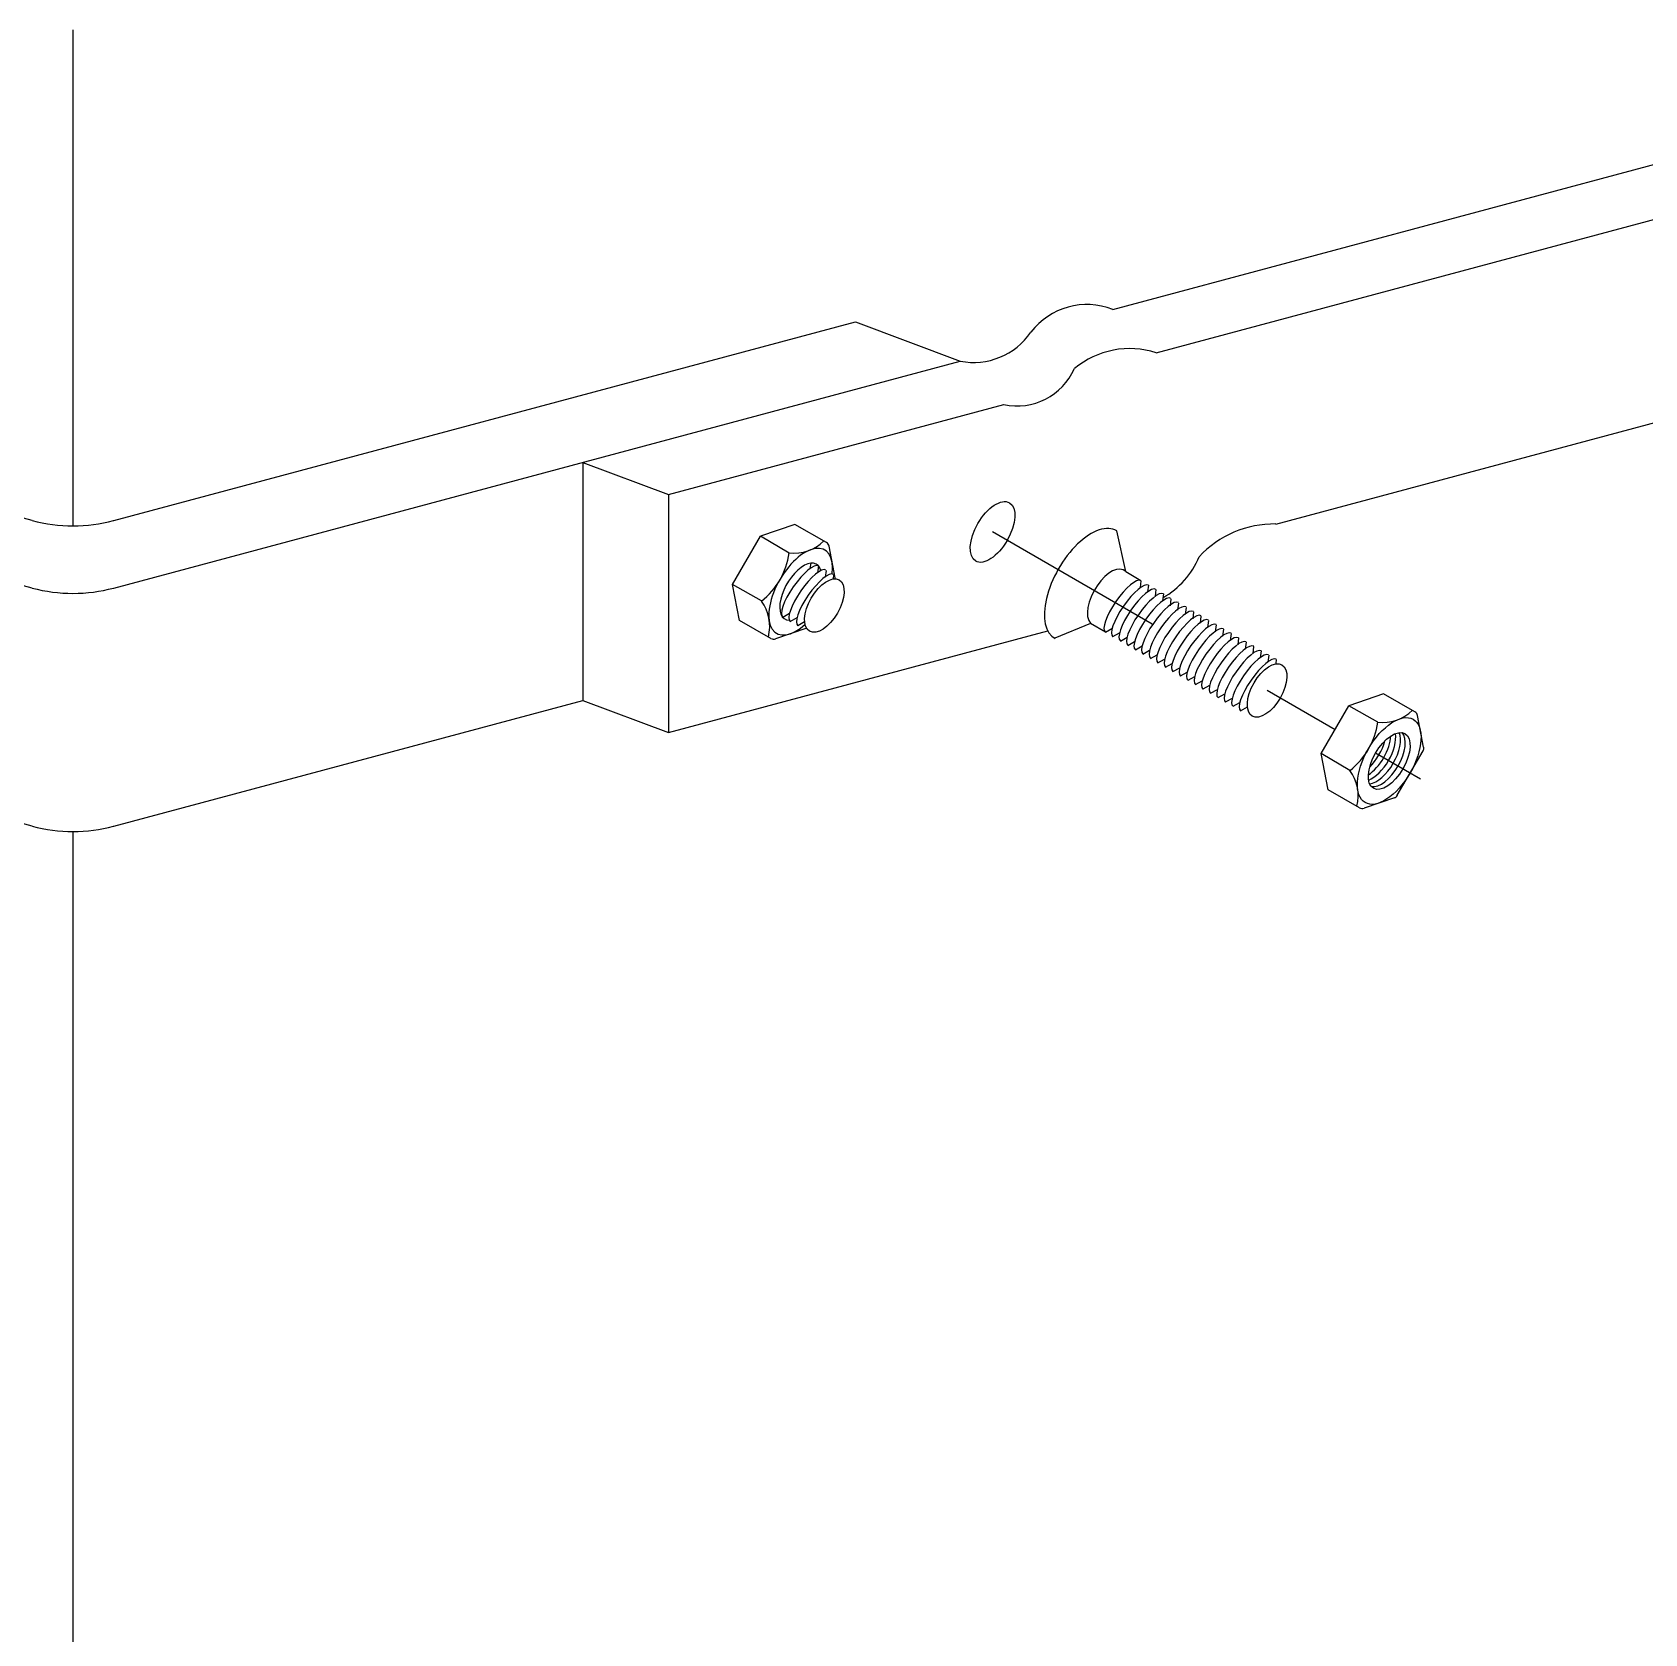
# Model space of a CAD drawing. Header units: millimetres. Extents: x -6155.1 to -6134.9, y -4399.5 to -4386.8.
# Drawn here: x -6144.864 to -6141.994, y -4395.27 to -4392.419 of the extents above; entities that cross this region are included whole.
import ezdxf

# ---------------------------------------------------------------- set-up
doc = ezdxf.new("R2010")
doc.units = ezdxf.units.MM
doc.header["$LTSCALE"] = 10
doc.linetypes.add('DASHDOT', pattern=[1, 0.5, -0.25, 0, -0.25])
doc.layers.add('Termotécnica', color=7, linetype='Continuous')

msp = doc.modelspace()

# ---------------------------------------------------------------- linework, layer by layer
at = {"layer": 'Termotécnica', "color": 2}
for p, q in [((-6142.9408, -4392.9126), (-6139.5879, -4392.0142)), ((-6142.8633, -4392.9899), (-6139.5501, -4392.1021)), ((-6144.8644, -4393.2887), (-6146.8464, -4392.7576)), ((-6142.6506, -4393.2947), (-6140.9479, -4392.8385)), ((-6144.8644, -4393.4087), (-6146.8464, -4392.8776)), ((-6144.7194, -4393.2887), (-6143.3989, -4392.9349)), ((-6143.3989, -4392.9349), (-6143.2122, -4393.0048)), ((-6144.7194, -4393.4087), (-6143.2122, -4393.0048)), ((-6144.8644, -4393.8327), (-6147.8992, -4393.0195)), ((-6143.7316, -4393.2421), (-6143.1346, -4393.0822)), ((-6143.8843, -4393.1849), (-6143.8843, -4393.6089)), ((-6143.8843, -4393.1849), (-6143.7316, -4393.2421)), ((-6143.7316, -4393.2421), (-6143.7316, -4393.6661)), ((-6143.5065, -4393.2953), (-6143.5682, -4393.3166)), ((-6143.4506, -4393.3275), (-6143.5065, -4393.2953)), ((-6143.6175, -4393.4021), (-6143.5682, -4393.3166)), ((-6143.5169, -4393.3463), (-6143.5682, -4393.3166)), ((-6142.9178, -4393.3794), (-6142.9337, -4393.307)), ((-6143.435, -4393.3903), (-6143.4458, -4393.3342)), ((-6143.4786, -4393.3646), (-6143.4798, -4393.3739)), ((-6143.4647, -4393.3694), (-6143.4663, -4393.3817)), ((-6143.4513, -4393.3772), (-6143.4529, -4393.3895)), ((-6143.4379, -4393.3849), (-6143.4388, -4393.392)), ((-6142.8907, -4393.3956), (-6142.9174, -4393.3797)), ((-6143.5662, -4393.4317), (-6143.6175, -4393.4021)), ((-6143.6052, -4393.4662), (-6143.6175, -4393.4021)), ((-6142.8907, -4393.3956), (-6142.8923, -4393.4079)), ((-6142.8773, -4393.4038), (-6142.8789, -4393.4156)), ((-6142.864, -4393.4111), (-6142.8656, -4393.4234)), ((-6142.8506, -4393.4188), (-6142.8522, -4393.4312)), ((-6142.8372, -4393.4278), (-6142.8388, -4393.4401)), ((-6142.8238, -4393.4355), (-6142.8254, -4393.4478)), ((-6142.8103, -4393.4431), (-6142.8119, -4393.4556)), ((-6143.5493, -4393.4985), (-6143.6052, -4393.4662)), ((-6143.5281, -4393.4603), (-6143.5161, -4393.4535)), ((-6143.5148, -4393.4681), (-6143.5027, -4393.4612)), ((-6143.5015, -4393.4754), (-6143.4894, -4393.4685)), ((-6142.9806, -4393.4716), (-6143.0442, -4393.4978)), ((-6142.9539, -4393.4875), (-6142.9806, -4393.4716)), ((-6142.7969, -4393.4508), (-6142.7985, -4393.4634)), ((-6142.7838, -4393.4589), (-6142.7854, -4393.4709)), ((-6142.7704, -4393.4666), (-6142.772, -4393.4787)), ((-6142.757, -4393.4743), (-6142.7586, -4393.4864)), ((-6143.7316, -4393.6661), (-6143.0561, -4393.4851)), ((-6143.4872, -4393.4806), (-6143.5411, -4393.4993)), ((-6142.9539, -4393.4875), (-6142.9422, -4393.4808)), ((-6142.9405, -4393.4952), (-6142.9288, -4393.4886)), ((-6142.9272, -4393.503), (-6142.9154, -4393.4963)), ((-6142.9138, -4393.5107), (-6142.902, -4393.504)), ((-6142.7436, -4393.4821), (-6142.7452, -4393.4941)), ((-6142.7302, -4393.4898), (-6142.7318, -4393.5019)), ((-6142.7168, -4393.4975), (-6142.7184, -4393.5096)), ((-6142.9004, -4393.5185), (-6142.8886, -4393.5118)), ((-6142.887, -4393.5262), (-6142.8752, -4393.5195)), ((-6142.8736, -4393.5339), (-6142.8618, -4393.5273)), ((-6142.7034, -4393.5053), (-6142.705, -4393.5173)), ((-6142.69, -4393.513), (-6142.6916, -4393.5251)), ((-6142.6765, -4393.5206), (-6142.6781, -4393.5328)), ((-6142.6631, -4393.5283), (-6142.6647, -4393.5406)), ((-6142.8603, -4393.5417), (-6142.8484, -4393.535)), ((-6142.8469, -4393.5495), (-6142.835, -4393.5427)), ((-6142.8336, -4393.5572), (-6142.8216, -4393.5505)), ((-6142.8202, -4393.565), (-6142.8082, -4393.5582)), ((-6142.6497, -4393.536), (-6142.6506, -4393.5431)), ((-6142.8068, -4393.5727), (-6142.7948, -4393.5659)), ((-6142.7935, -4393.5805), (-6142.7814, -4393.5737)), ((-6142.7801, -4393.5882), (-6142.768, -4393.5814)), ((-6142.7667, -4393.596), (-6142.7546, -4393.5891)), ((-6144.7194, -4393.8327), (-6143.8843, -4393.6089)), ((-6143.8843, -4393.6089), (-6143.7316, -4393.6661)), ((-6142.7533, -4393.6037), (-6142.7412, -4393.5969)), ((-6142.7399, -4393.6114), (-6142.7278, -4393.6046)), ((-6142.7266, -4393.6192), (-6142.7145, -4393.6123)), ((-6142.5698, -4393.7035), (-6142.5205, -4393.6181)), ((-6142.4588, -4393.5967), (-6142.5205, -4393.6181)), ((-6142.4692, -4393.6477), (-6142.5205, -4393.6181)), ((-6142.4029, -4393.629), (-6142.4588, -4393.5967)), ((-6142.7132, -4393.627), (-6142.7011, -4393.6201)), ((-6142.3874, -4393.6917), (-6142.3981, -4393.6357)), ((-6142.5575, -4393.7676), (-6142.5698, -4393.7035)), ((-6142.5185, -4393.7332), (-6142.5698, -4393.7035)), ((-6142.4342, -4393.7776), (-6142.3885, -4393.6985)), ((-6142.5016, -4393.7999), (-6142.5575, -4393.7676)), ((-6142.4395, -4393.782), (-6142.4934, -4393.8007))]:
    msp.add_line(p, q, dxfattribs=at)
at = {"layer": 'Termotécnica', "color": 3}
for p, q in [((-6144.792, -4392.4151), (-6144.792, -4393.2982)), ((-6144.792, -4393.8422), (-6144.792, -4396.6008))]:
    msp.add_line(p, q, dxfattribs=at)
at = {"layer": 'Termotécnica', "color": 1, "linetype": 'DASHDOT', "ltscale": 2}
for p, q in [((-6142.8704, -4393.473), (-6143.1548, -4393.3088)), ((-6142.5451, -4393.6609), (-6142.666, -4393.591)), ((-6142.3928, -4393.7488), (-6142.473, -4393.7024))]:
    msp.add_line(p, q, dxfattribs=at)
at = {"layer": 'Termotécnica', "color": 2}
for centre, radius, start, end in [((-6142.9866, -4393.0304), 0.1264, 68.7567, 142.2384), ((-6143.1886, -4392.8839), 0.1232, 258.9549, 325.9076), ((-6142.9107, -4393.1358), 0.1534, 71.9916, 129.8548), ((-6143.1118, -4392.9718), 0.1127, 258.2969, 335.7967), ((-6144.7919, -4393.0182), 0.28, 255, 285), ((-6142.6534, -4393.4767), 0.1821, 89.0927, 137.1919), ((-6143.5086, -4393.2705), 0.0762, 263.8108, 314.501), ((-6143.4555, -4393.3361), 0.00987, 10.8846, 60), ((-6143.6472, -4393.328), 0.1317, 307.9969, 352.0248), ((-6142.9243, -4393.2965), 0.1484, 299.3616, 337.6291), ((-6144.7919, -4393.1382), 0.28, 255, 285), ((-6143.4447, -4393.3922), 0.00987, 359.1317, 10.8846), ((-6143.6279, -4393.4768), 0.0764, 345.5818, 36.1065), ((-6143.5443, -4393.4899), 0.00987, 240, 289.1165), ((-6143.4904, -4393.4712), 0.00987, 289.1165, 296.2919), ((-6142.5995, -4393.6294), 0.1317, 307.9969, 352.0248), ((-6142.4609, -4393.5719), 0.0762, 263.8108, 314.501), ((-6142.4078, -4393.6375), 0.00987, 10.8846, 60), ((-6142.397, -4393.6936), 0.00987, 330, 10.8846), ((-6142.5803, -4393.7782), 0.0764, 345.5818, 36.1065), ((-6142.4427, -4393.7727), 0.00987, 289.1165, 330), ((-6142.4966, -4393.7914), 0.00987, 240, 289.1165), ((-6144.7919, -4393.5622), 0.28, 255, 285)]:
    msp.add_arc(centre, radius, start, end, dxfattribs=at)
for centre, major_axis, ratio in [((-6143.1548, -4393.3088), (-0.03, -0.052), 0.500279), ((-6143.4542, -4393.4399), (-0.0264, -0.0457), 0.509483), ((-6142.666, -4393.591), (-0.0264, -0.0457), 0.509483), ((-6142.4487, -4393.7165), (-0.0428, -0.0742), 0.500279), ((-6142.4487, -4393.7165), (-0.0281, -0.0487), 0.500279)]:
    msp.add_ellipse(centre, major_axis=major_axis, ratio=ratio, dxfattribs=at)
for centre, major_axis, start_param, end_param in [((-6142.9896, -4393.402), (-0.0551, -0.0955), 3.123624, 6.31293), ((-6143.4964, -4393.4151), (0.0428, 0.0742), 5.414719, 10.426914), ((-6143.4964, -4393.4151), (-0.0281, -0.0487), 2.686448, 6.55275), ((-6142.9489, -4393.4255), (0.028, 0.0486), 6.141843, 9.272385)]:
    msp.add_ellipse(centre, major_axis=major_axis, ratio=0.500279, start_param=start_param, end_param=end_param, dxfattribs=at)
at = {"layer": 'Termotécnica', "color": 1}
for centre, major_axis, ratio, start_param, end_param in [((-6143.4964, -4393.4151), (-0.0318, -0.0457), 0.281547, 3.158868, 6.283185), ((-6143.4831, -4393.4224), (-0.0318, -0.0457), 0.281547, 3.158868, 6.283185), ((-6143.4697, -4393.4302), (-0.0318, -0.0457), 0.281547, 3.158868, 6.283185), ((-6142.9222, -4393.4414), (-0.0318, -0.0457), 0.281547, 3.158868, 6.283185), ((-6142.9088, -4393.4496), (-0.0318, -0.0457), 0.281547, 3.158868, 6.283185), ((-6142.8955, -4393.4569), (-0.0318, -0.0457), 0.281547, 3.158868, 6.283185), ((-6142.8821, -4393.4647), (-0.0318, -0.0457), 0.281547, 3.158868, 6.283185), ((-6142.8688, -4393.4729), (-0.0318, -0.0457), 0.281547, 3.158868, 6.283185), ((-6142.8553, -4393.4801), (-0.0318, -0.0457), 0.281547, 3.158868, 6.283185), ((-6142.8419, -4393.4879), (-0.0318, -0.0457), 0.281547, 3.158868, 6.283185), ((-6142.8286, -4393.4961), (-0.0318, -0.0457), 0.281547, 3.158868, 6.283185), ((-6142.8152, -4393.5038), (-0.0318, -0.0457), 0.281547, 3.158868, 6.283185), ((-6142.8018, -4393.5115), (-0.0318, -0.0457), 0.281547, 3.158868, 6.283185), ((-6142.7884, -4393.5197), (-0.0318, -0.0457), 0.281547, 3.158868, 6.283185), ((-6142.7751, -4393.5271), (-0.0318, -0.0457), 0.281547, 3.158868, 6.283185), ((-6142.7617, -4393.5348), (-0.0318, -0.0457), 0.281547, 3.158868, 6.283185), ((-6142.7484, -4393.543), (-0.0318, -0.0457), 0.281547, 3.158868, 6.283185), ((-6142.7349, -4393.5503), (-0.0318, -0.0457), 0.281547, 3.158868, 6.283185), ((-6142.7215, -4393.558), (-0.0318, -0.0457), 0.281547, 3.158868, 6.283185), ((-6142.7082, -4393.5662), (-0.0318, -0.0457), 0.281547, 3.158868, 6.283185), ((-6142.6949, -4393.5735), (-0.0318, -0.0457), 0.281547, 3.158868, 6.283185), ((-6142.6815, -4393.5813), (-0.0318, -0.0457), 0.281547, 3.158868, 6.283185), ((-6142.4829, -4393.6968), (-0.0281, -0.0487), 0.500279, 0.785292, 2.36675), ((-6142.4743, -4393.7017), (-0.0281, -0.0487), 0.500279, 0.558566, 2.581302), ((-6142.4658, -4393.7066), (-0.0281, -0.0487), 0.500279, 0.364789, 2.778721), ((-6142.4572, -4393.7116), (-0.0281, -0.0487), 0.500279, 0.18491, 2.972727), ((-6142.4914, -4393.6918), (-0.0281, -0.0487), 0.500279, 1.074262, 2.069382)]:
    msp.add_ellipse(centre, major_axis=major_axis, ratio=ratio, start_param=start_param, end_param=end_param, dxfattribs=at)

doc.saveas('drawing.dxf')
